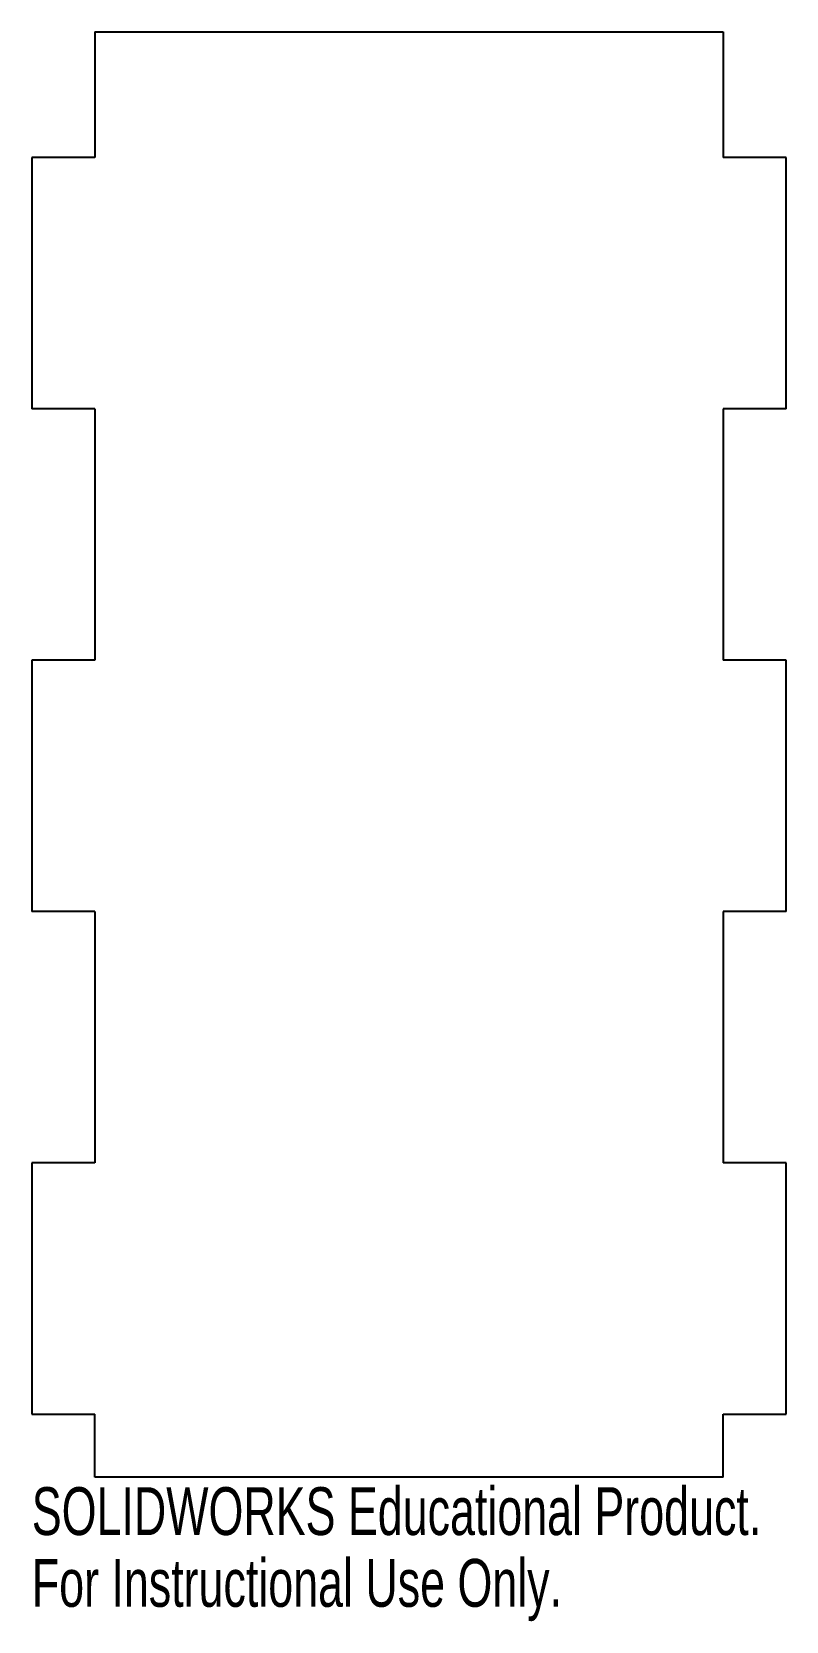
# Model space of a CAD drawing. Header units: inches. Extents: x -1.5 to 1.5, y -3.32 to 3.
import ezdxf

# ---------------------------------------------------------------- set-up
doc = ezdxf.new("R2010")
doc.units = ezdxf.units.IN
doc.header["$MEASUREMENT"] = 0
doc.styles.add('SLDTEXTSTYLE0', font='TXT', dxfattribs={"width": 0.7})

msp = doc.modelspace()

# ---------------------------------------------------------------- linework, layer by layer
at = {"color": 7, "linetype": 'Continuous', "lineweight": 25}
for p, q in [((-1.25, 3), (-1.25, 2.5)), ((-1.25, 3), (1.25, 3)), ((1.25, 3), (1.25, 2.5)), ((-1.5, 2.5), (-1.5, 1.5)), ((-1.25, 2.5), (-1.5, 2.5)), ((1.5, 2.5), (1.25, 2.5)), ((1.5, 1.5), (1.5, 2.5)), ((-1.25, 1.5), (-1.5, 1.5)), ((-1.25, 1.5), (-1.25, 0.5)), ((1.5, 1.5), (1.25, 1.5)), ((1.25, 1.5), (1.25, 0.5)), ((-1.5, 0.5), (-1.5, -0.5)), ((-1.25, 0.5), (-1.5, 0.5)), ((1.5, 0.5), (1.25, 0.5)), ((1.5, -0.5), (1.5, 0.5)), ((-1.25, -0.5), (-1.5, -0.5)), ((-1.25, -0.5), (-1.25, -1.5)), ((1.5, -0.5), (1.25, -0.5)), ((1.25, -0.5), (1.25, -1.5)), ((-1.5, -1.5), (-1.5, -2.5)), ((-1.25, -1.5), (-1.5, -1.5)), ((1.5, -1.5), (1.25, -1.5)), ((1.5, -2.5), (1.5, -1.5)), ((-1.5, -2.5), (-1.25, -2.5)), ((-1.25, -2.75), (-1.25, -2.5)), ((1.25, -2.5), (1.5, -2.5)), ((1.25, -2.75), (1.25, -2.5)), ((1.25, -2.75), (-1.25, -2.75))]:
    msp.add_line(p, q, dxfattribs=at)

# ---------------------------------------------------------------- texts
at = {"color": 7, "linetype": 'Continuous', "char_height": 0.1903, "attachment_point": 1, "style": 'SLDTEXTSTYLE0'}
for s, insert in [('SOLIDWORKS Educational Product.', (-1.5, -2.7901)), ('For Instructional Use Only.', (-1.5, -3.0756))]:
    msp.add_mtext(s, dxfattribs=dict(at, insert=insert))

doc.saveas('drawing.dxf')
